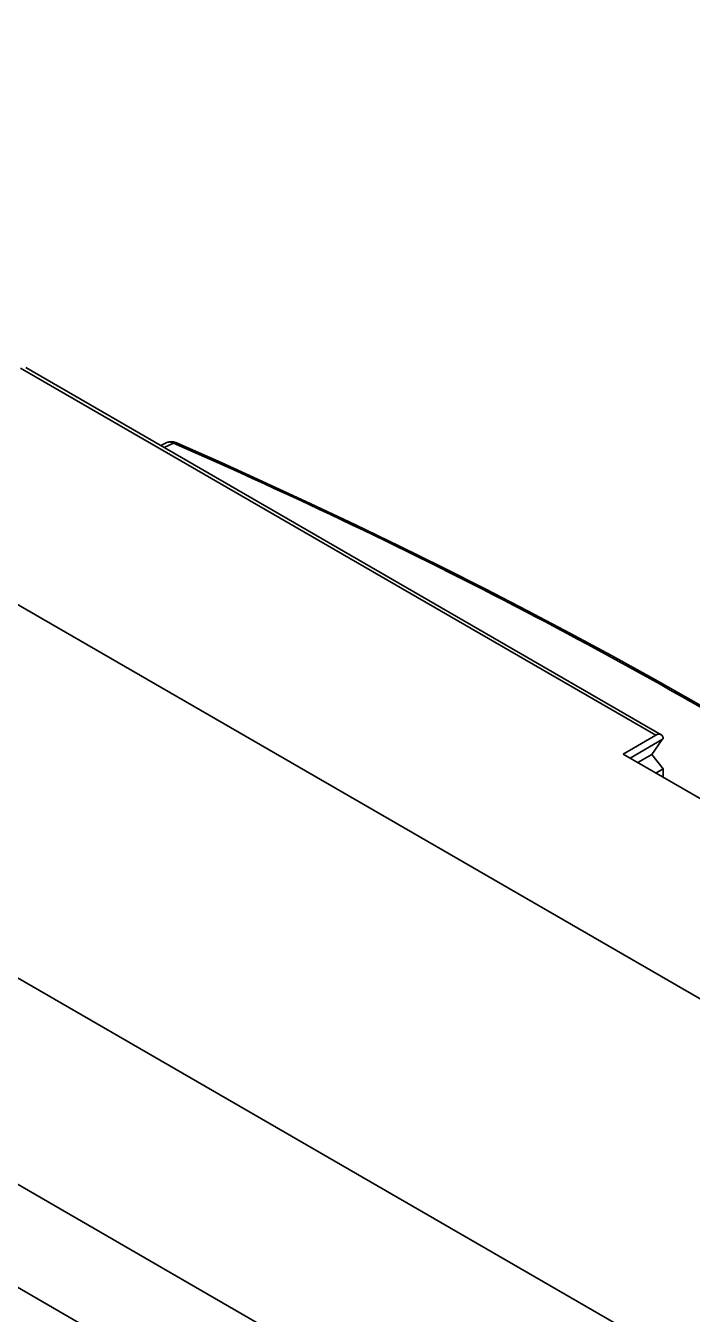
# Model space of a CAD drawing. Header units: millimetres. Extents: x -116965 to 323937, y 291661 to 566926.
# Drawn here: x -17708.6 to -17663.4, y 302712.5 to 302799.8 of the extents above; entities that cross this region are included whole.
import ezdxf

# ---------------------------------------------------------------- set-up
doc = ezdxf.new("R2010")
doc.units = ezdxf.units.MM
doc.layers.get('0').update_dxf_attribs({"lineweight": 18})
for name, color, linetype, lineweight in [('Symbols(Schneider)', 7, 'Continuous', 18), ('Visible Edges(Schneider)', 7, 'Continuous', 35), ('Visible Tangent Edges(Schneider)', 7, 'Continuous', 35)]:
    doc.layers.add(name, color=color, linetype=linetype, lineweight=lineweight)
doc.styles.add('schneder_1', font='micross.ttf')
doc.dimstyles.new('estilo_Schneider$7', dxfattribs={"dimscale": 5, "dimtxt": 3, "dimasz": 3, "dimexe": 2, "dimexo": 1, "dimgap": 0.3, "dimtad": 1, "dimtoh": 1, "dimrnd": 1e-08, "dimzin": 12, "dimtxsty": 'schneder_1', "dimblk": 'Filled-1', "dimcen": 0.09, "dimdle": 10, "dimclrd": 7, "dimclre": 7, "dimclrt": 7, "dimadec": 1, "dimazin": 3, "dimtfac": 0.5, "dimtdec": 3, "dimtmove": 0, "dimatfit": 3, "dimldrblk": 'Filled-1', "dimfxl": 1, "dimtolj": 1, "dimlwd": 15, "dimlwe": 25, "dimarcsym": 0})

# ---------------------------------------------------------------- blocks, each defined once
blk = doc.blocks.new('Filled-1')
at = {"color": 0}
for p, q in [((0, 0), (-1, 0.1667)), ((-1, 0.1667), (-1, -0.1667)), ((-1, 0), (0, 0)), ((-1, -0.1667), (0, 0))]:
    blk.add_line(p, q, dxfattribs=at)
at = {"color": 0, "flags": 128}
blk.add_lwpolyline([(-1, -0.1667), (0, 0), (-1, 0.1667), (-1, -0.1667)], dxfattribs=at)
at = {"color": 0}
blk.add_solid([(-1, -0.1667), (0, 0), (-1, 0.1667), (-1, -0.1667)], dxfattribs=at)

msp = doc.modelspace()

# ---------------------------------------------------------------- linework, layer by layer
at = {"layer": 'Visible Edges(Schneider)'}
for p, q in [((-17449.871435, 302585.558135), (-18057.983267, 302936.651665)), ((-17708.622424, 302776.652526), (-17665.488911, 302751.74938)), ((-17699.036526, 302771.568192), (-17699.461904, 302771.363696)), ((-17699.03652, 302771.568184), (-17699.036311, 302771.568285)), ((-17635.285027, 302717.919099), (-17721.34822, 302767.607706)), ((-17665.846054, 302751.714002), (-17668.068389, 302750.430936)), ((-17665.342344, 302751.464475), (-17667.600437, 302750.160764)), ((-17665.41145, 302751.424577), (-17666.120931, 302750.415234)), ((-17668.068389, 302750.430936), (-17660.997321, 302746.348453)), ((-17666.120931, 302750.415234), (-17667.081061, 302749.860902)), ((-17666.120931, 302750.415234), (-17665.340977, 302749.444959)), ((-17665.340977, 302749.444959), (-17665.850802, 302749.150611)), ((-17665.340977, 302748.856264), (-17665.340977, 302749.444959))]:
    msp.add_line(p, q, dxfattribs=at)
at = {"layer": 'Visible Edges(Schneider)', "flags": 128}
for points in [[(-17699.036311, 302771.568279), (-17698.892005, 302771.616999), (-17698.740707, 302771.630897), (-17698.589357, 302771.61191), (-17698.443333, 302771.563345)], [(-17698.44335, 302771.563343), (-17695.361019, 302770.200759), (-17692.305382, 302768.819487), (-17689.276837, 302767.419712), (-17686.275784, 302766.001609), (-17683.302603, 302764.565364), (-17680.357692, 302763.111157), (-17677.441429, 302761.639183), (-17674.554191, 302760.149634), (-17671.69636, 302758.642701), (-17668.868303, 302757.118574), (-17666.070391, 302755.577457), (-17663.302993, 302754.019539), (-17660.566459, 302752.445034), (-17657.861155, 302750.854137), (-17655.187425, 302749.247058), (-17652.545622, 302747.624005)]]:
    msp.add_lwpolyline(points, dxfattribs=at)
at = {"layer": 'Visible Edges(Schneider)'}
msp.add_ellipse((-17665.846054, 302751.13079), major_axis=(0.357143, 0.61859), ratio=0.577350269, start_param=5.571356182, end_param=7.06858347, dxfattribs=at)
at = {"layer": 'Visible Tangent Edges(Schneider)'}
for p, q in [((-18070.105097, 302929.653123), (-17461.993266, 302578.559593)), ((-17708.979567, 302776.617148), (-17665.846054, 302751.714002)), ((-17698.601784, 302771.527884), (-17699.226286, 302771.227663)), ((-17597.353706, 302649.711438), (-17764.028876, 302745.941392))]:
    msp.add_line(p, q, dxfattribs=at)
at = {"layer": 'Visible Tangent Edges(Schneider)', "flags": 128}
msp.add_lwpolyline([(-17699.036311, 302771.568285), (-17699.021212, 302771.575069), (-17699.005743, 302771.581122), (-17698.989927, 302771.586446), (-17698.973777, 302771.591026), (-17698.957303, 302771.594881), (-17698.940526, 302771.597987), (-17698.923453, 302771.600361), (-17698.906118, 302771.601988), (-17698.888517, 302771.602889), (-17698.870671, 302771.603047), (-17698.852594, 302771.602471), (-17698.834302, 302771.601149), (-17698.815803, 302771.59909), (-17698.797109, 302771.596284), (-17698.778239, 302771.592726), (-17698.759206, 302771.588416), (-17698.740018, 302771.583356), (-17698.720686, 302771.577551), (-17698.701224, 302771.571009), (-17698.681648, 302771.563734), (-17698.661967, 302771.555753), (-17698.642189, 302771.547059), (-17698.622332, 302771.537669), (-17698.602408, 302771.527584)], dxfattribs=at)
at = {"layer": 'Visible Tangent Edges(Schneider)'}
for centre, major_axis, ratio, start_param, end_param in [((-17698.615011, 302771.170653), (0.17166, 0.392691), 0.484608042, 0, 0.679644625), ((-17900.351134, 302627.218472), (-337.594669, 12.492346), 0.551616837, 3.909645081, 4.092436135)]:
    msp.add_ellipse(centre, major_axis=major_axis, ratio=ratio, start_param=start_param, end_param=end_param, dxfattribs=at)

# ---------------------------------------------------------------- leaders
at = {"layer": 'Symbols(Schneider)', "color": 7, "linetype": 'Continuous', "lineweight": 18, "annotation_type": 0, "has_hookline": 1, "hookline_direction": 0, "text_width": 88.634038}
msp.add_leader([(-17887.522518, 302668.21034), (-17711.831809, 302846.749195), (-17696.831809, 302846.749195)], dimstyle='estilo_Schneider$7', override={"dimtad": 0}, dxfattribs=at)

doc.saveas('drawing.dxf')
